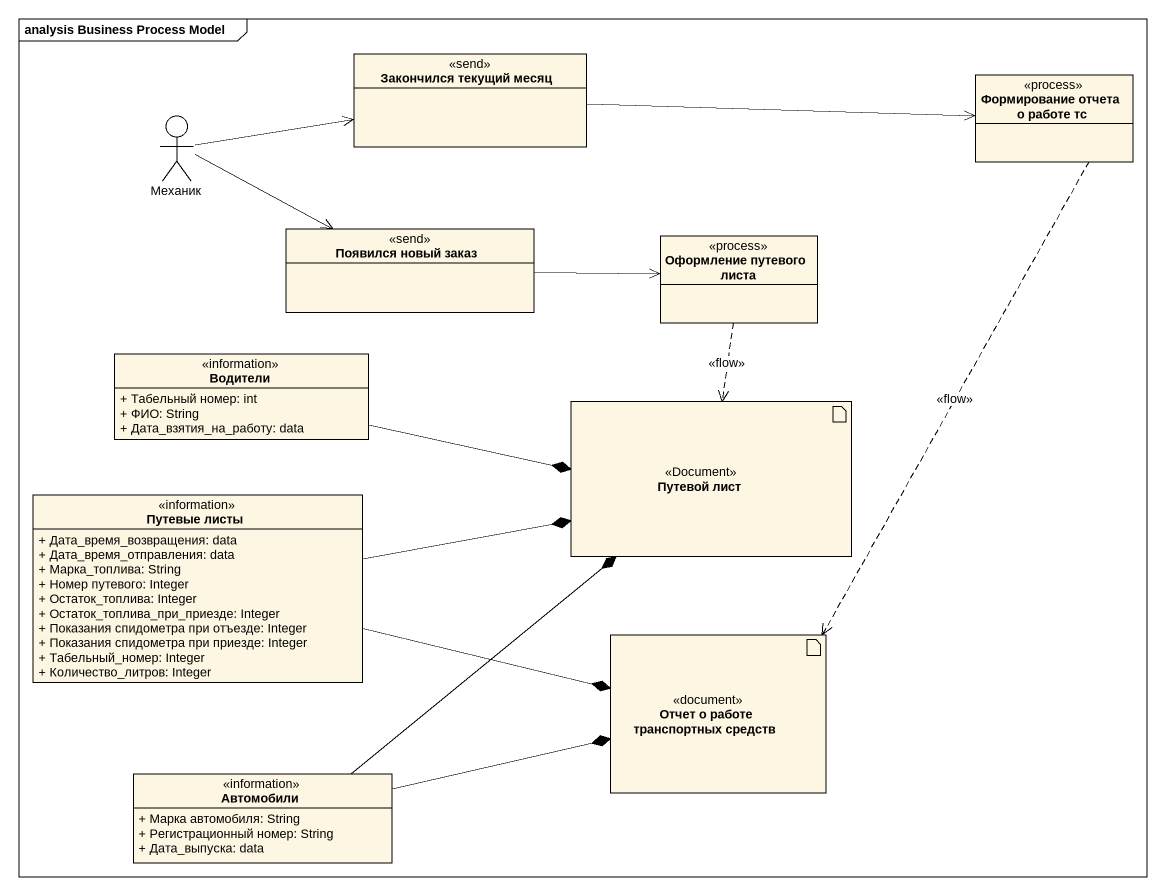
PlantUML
@startuml
mainframe analysis Business Process Model
allowmixing
hide circle
hide empty members
skinparam classAttributeIconSize 0
class "Закончился текущий месяц" as Закончился_текущий_месяц <<send>>
class "Формирование отчета о работе тс" as Формирование_отчета_о <<process>>
actor Механик
class "Появился новый заказ" as Появился_новый_заказ <<send>>
class "Оформление путевого листа" as Оформление_путевого_листа <<process>>
class Водители <<information>> {
  + Табельный номер: int
  + ФИО: String
  + Дата_взятия_на_работу: data
}
artifact "Путевой лист" as Путевой_лист <<Document>>
class "Путевые листы" as Путевые_листы <<information>> {
  + Дата_время_возвращения: data
  + Дата_время_отправления: data
  + Марка_топлива: String
  + Номер путевого: Integer
  + Остаток_топлива: Integer
  + Остаток_топлива_при_приезде: Integer
  + Показания спидометра при отъезде: Integer
  + Показания спидометра при приезде: Integer
  + Табельный_номер: Integer
  + Количество_литров: Integer
}
artifact "Отчет о работе транспортных средств" as Отчет_о_работе_транспортных <<document>>
class Автомобили <<information>> {
  + Марка автомобиля: String
  + Регистрационный номер: String
  + Дата_выпуска: data
}
Закончился_текущий_месяц -right-> Формирование_отчета_о
Формирование_отчета_о ..> Отчет_о_работе_транспортных : <<flow>>
Механик -right-> Закончился_текущий_месяц
Механик -right-> Появился_новый_заказ
Появился_новый_заказ -right-> Оформление_путевого_листа
Оформление_путевого_листа ..> Путевой_лист : <<flow>>
Водители -right-* Путевой_лист
Путевые_листы -right-* Путевой_лист
Путевые_листы -right-* Отчет_о_работе_транспортных
Автомобили -up-* Путевой_лист
Автомобили -right-* Отчет_о_работе_транспортных
@enduml
